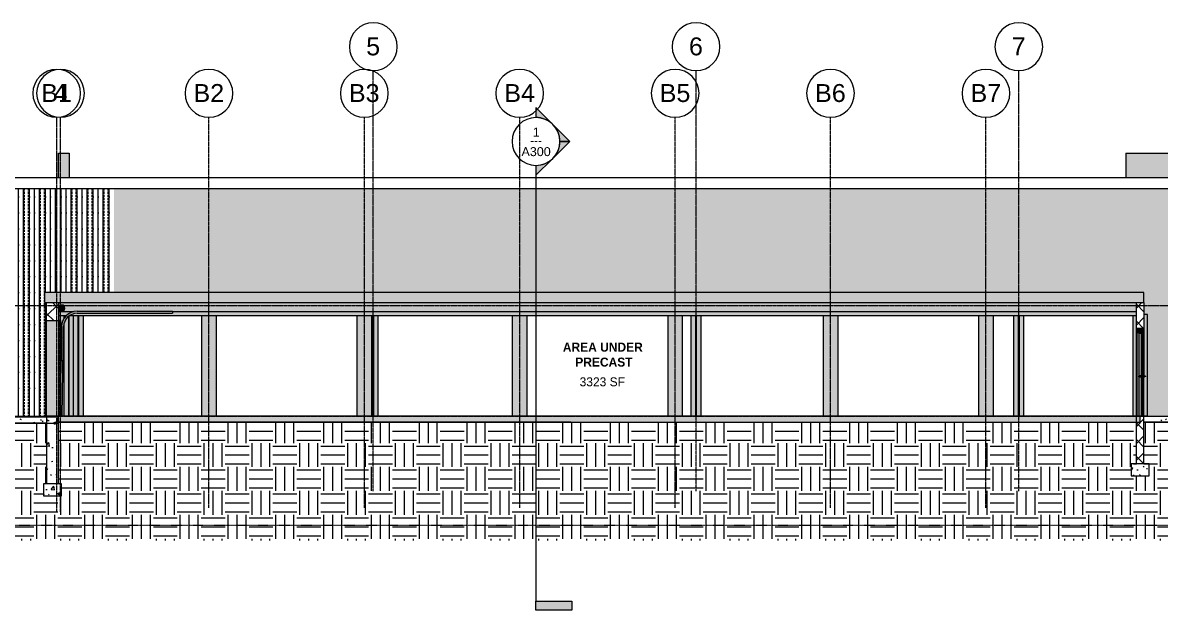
# Model space of a CAD drawing. Header units: inches. Extents: x -4221 to 4014, y -195 to 396.
# Drawn here: x -3064 to -1922, y -195 to 395 of the extents above; entities that cross this region are included whole.
import ezdxf

# ---------------------------------------------------------------- set-up
doc = ezdxf.new("R2010")
doc.units = ezdxf.units.IN
doc.header["$MEASUREMENT"] = 0
for name, pattern in [('Aligning Line 1_8_', [0.25, 0.125, -0.125]), ('Grid Line 1_2_', [0.875, 0.5, -0.125, 0.125, -0.125]), ('Hidden 1_8_', [0.1875, 0.125, -0.0625])]:
    doc.linetypes.add(name, pattern=pattern)
for name, color, linetype, lineweight in [('A-AREA-IDEN', 2, 'Continuous', 9), ('A-DOOR', 31, 'Continuous', 9), ('A-DOOR-FRAM', 31, 'Continuous', 9), ('A-FLOR-LEVL', 51, 'Continuous', 9), ('A-ROOF', 132, 'Continuous', 13), ('A-WALL', 113, 'Continuous', 13), ('A-WALL-PATT', 111, 'Continuous', 20), ('C-BLDG-PADS', 91, 'Continuous', 9), ('C-TOPO', 7, 'Continuous', 9), ('G-ANNO-SYMB', 111, 'Aligning Line 1_8_', 9), ('S-BEAM', 12, 'Continuous', 13), ('S-COLS', 52, 'Continuous', 13), ('S-FNDN', 32, 'Continuous', 13), ('S-GRID', 1, 'Continuous', 9), ('S-GRID-IDEN', 1, 'Continuous', 9)]:
    doc.layers.add(name, color=color, linetype=linetype, lineweight=lineweight)
doc.styles.add('Arial', font='arial.ttf', dxfattribs={"height": 18})
doc.styles.add('Arial_1', font='arial.ttf', dxfattribs={"height": 9})
doc.styles.add('Century Gothic_1', font='', dxfattribs={"height": 9})
doc.styles.add('Century Gothic_B', font='', dxfattribs={"height": 9})
doc.styles.get('Century Gothic_1').set_extended_font_data('Century Gothic')
doc.styles.get('Century Gothic_B').set_extended_font_data('Century Gothic', bold=True)
pattern_1 = [(45, (-3004.961, 0), (-8.48528, 8.48528), []), (135, (-3004.961, 0), (-8.48528, -8.48528), [])]
pattern_2 = [(50, (-3004.96, 0), (27.5427, -2.4099), [2.88, -31.68]), (355, (-3004.96, 0), (-5.32784, 28.8843), [2.304, -25.344]), (100.451, (-3002.666, -0.2), (22.2153, 26.4739), [2.448, -26.924]), (46.184, (-3004.96, 7.68), (40.9819, -6.3564), [4.32, -47.52]), (96.636, (-3001.546, 7.15), (35.8907, 37.4062), [3.671, -40.386]), (351.184, (-3004.96, 7.68), (35.891, 37.4062), [3.456, -38.016]), (21, (-3001.12, 5.76), (22.92104, -15.46073), [2.88, -31.68]), (326, (-3001.12, 5.76), (9.3435, 27.84574), [2.304, -25.344]), (71.451, (-2999.21, 4.472), (32.2648, 12.3844), [2.448, -26.924]), (37.5, (-3004.961, 0), (0.466855, 12.78271), [1.267, -23.77, 1.267, -24.461, -25.44]), (37.5, (-3004.961, 0), (0.466855, 12.78271), [-50.765, 1.267, -24.173]), (7.5, (-3004.961, 0), (10.10159, 15.14509), [1.267, -13.402, 1.267, -23.194, -9.696]), (7.5, (-3004.961, 0), (10.10159, 15.14509), [-39.13, 1.267, -8.429]), (327.5, (-3013.524, 0), (20.49916, -0.86578), [1.267, -8.333, 1.267, -28.685, -39.744]), (327.5, (-3013.524, 0), (20.49916, -0.86578), [-39.552, 1.267, -38.477]), (317.5, (-3017.364, 0), (22.39478, 3.8443), [1.267, -11.213, 1.267, -18.624, -28.224]), (317.5, (-3017.364, 0), (22.39478, 3.8443), [-32.371, 1.267, -26.957])]
pattern_3 = [(0, (-3004.96, 0), (24, 24), [24, -24]), (0, (-3004.96, 9), (24, 24), [24, -24]), (0, (-3004.96, 18), (24, 24), [24, -24]), (90, (-3001.96, 21), (-24, 24), [24, -24]), (90, (-2992.96, 21), (-24, 24), [24, -24]), (90, (-2983.96, 21), (-24, 24), [24, -24])]

# ---------------------------------------------------------------- blocks, each defined once
blk = doc.blocks.new('Conc Beam - Conc Beam-1196117-BUILDING ELEVATION - SOUTH')
at = {"layer": 'S-BEAM', "lineweight": 9}
h = blk.add_hatch(dxfattribs=at)
h.set_pattern_fill('FP_2', color=9, style=0, pattern_type=2)
h.set_pattern_definition(pattern_2)
h.paths.add_polyline_path([(-1946.2, 105), (-1946.2, 114), (-3028.2, 114), (-3028.2, 105), (-3012.3, 105), (-3009.6, 105.2), (-2913.9, 105.2), (-2913.9, 105), (-1950.2, 105)], flags=0)
h.paths.add_polyline_path([(-3024.8, 105.5), (-3026, 105.7), (-3026.9, 106.4), (-3027.6, 107.4), (-3027.8, 108.5), (-3027.6, 109.7), (-3026.9, 110.7), (-3026, 111.3), (-3024.8, 111.5), (-3023.6, 111.2), (-3022.7, 110.6), (-3022.1, 109.6), (-3021.8, 108.5), (-3022.1, 107.3), (-3022.7, 106.4), (-3023.7, 105.7), (-3024, 105.7)], flags=0)
h = blk.add_hatch(dxfattribs=at)
h.set_pattern_fill('FP_3', color=9, style=0, pattern_type=2)
h.set_pattern_definition([(26.905, (-3004.961, 114.02), (27.54286, -1.02664), [2.076, -22.835]), (357.867, (-3004.961, 114.02), (-5.32794, 12.29882), [2.297, -25.265]), (113.423, (-3002.666, 113.934), (22.21456, 11.27256), [1.117, -12.286]), (23.93, (-3004.961, 117.29), (40.9816, -2.7067), [3.272, -35.994]), (105.281, (-3001.546, 117.064), (35.8912, 15.9274), [1.61, -17.707]), (356.222, (-3004.961, 117.29), (35.8915, 15.9277), [3.423, -37.649]), (9.283, (-3001.121, 116.472), (22.92106, -6.58279), [2.724, -29.968]), (343.976, (-3001.121, 116.472), (9.34292, 11.85666), [1.987, -21.861]), (51.761, (-2999.21, 115.924), (32.2648, 5.2734), [1.258, -13.838]), (18.094, (-3004.961, 114.02), (0.46658, 5.443078), [1.058, -19.839, 1.058, -20.416, -21.233]), (18.094, (-3004.961, 114.02), (0.46658, 5.443078), [-42.37, 1.058, -20.175]), (3.208, (-3004.961, 114.02), (10.10197, 6.44842), [1.258, -13.308, 1.258, -23.031, -9.628]), (3.208, (-3004.961, 114.02), (10.10197, 6.44842), [-38.856, 1.258, -8.37]), (344.823, (-3013.524, 114.02), (20.498507, -0.368395), [1.107, -7.282, 1.107, -25.067, -34.731]), (344.823, (-3013.524, 114.02), (20.498507, -0.368395), [-34.563, 1.107, -33.624]), (338.686, (-3017.364, 114.02), (22.39474, 1.63695), [1.003, -8.874, 1.003, -14.739, -22.337]), (338.686, (-3017.364, 114.02), (22.39474, 1.63695), [-25.619, 1.003, -21.334])])
h.paths.add_polyline_path([(-1946.2, 101), (-1946.2, 105), (-2913.9, 105), (-2913.9, 103.2), (-3009.6, 103.2), (-3012, 103), (-3014.2, 102.4), (-3016.4, 101.5), (-3017, 101), (-1950.2, 101)], flags=0)
h.paths.add_polyline_path([(-3028.2, 101), (-3020.2, 101), (-3019.5, 101.7), (-3017.3, 103.2), (-3014.9, 104.3), (-3012.4, 105), (-3028.2, 105)], flags=0)
for p, q in [((-3028.2, 105), (-3012.4, 105)), ((-2913.9, 105), (-1946.2, 105)), ((-3028.2, 101), (-3020.2, 101)), ((-3017, 101), (-1946.2, 101))]:
    blk.add_line(p, q, dxfattribs=at)
blk = doc.blocks.new('Walls 1 - Walls 1-1277454-BUILDING ELEVATION - SOUTH')
at = {"layer": 'A-ROOF', "lineweight": 9}
for color, points in [(254, [(-1956.8, 239), (-1956.8, 264), (-1956.9, 264), (-1956.9, 239), (-1956.8, 239)]), (161, [(-1577.8, -48), (-1448.5, -48), (-1448.5, 264), (-1577.8, 264), (-1577.8, -6)])]:
    blk.add_hatch(color=color, dxfattribs=at).paths.add_polyline_path(points, flags=0)
h = blk.add_hatch(color=254, dxfattribs=at)
h.paths.add_polyline_path([(-1956.8, 239), (-1797.2, 239), (-1797.2, 264), (-1956.8, 264)], flags=0)
h.paths.add_polyline_path([(-1585.5, 239), (-1585.5, 264), (-1741.8, 264), (-1741.8, 239), (-1615.7, 239)], flags=0)
for p, q in [((-1956.9, 264), (-1956.8, 264)), ((-1956.8, 264), (-1797.2, 264)), ((-1956.8, 264), (-1956.8, 239)), ((-1741.8, 264), (-1585.5, 264)), ((-1448.5, 264), (-1577.8, 264)), ((-1577.8, 264), (-1577.8, -48)), ((-1577.8, -48), (-1448.5, -48))]:
    blk.add_line(p, q, dxfattribs=at)
blk = doc.blocks.new('W-Wide Flange-Column - W10X49-1602557-BUILDING ELEVATION - SOUTH')
at = {"layer": 'S-COLS', "linetype": 'Hidden 1_8_', "lineweight": 9}
for p, q in [((-2064.4, 0), (-2064.4, 101)), ((-2064, 101), (-2064, 0))]:
    blk.add_line(p, q, dxfattribs=at)
blk = doc.blocks.new('Door-Passage-Single-Flush - 42_ x 84_-1396077-BUILDING ELEVATION - SOUTH')
at = {"layer": 'A-DOOR'}
for points in [[(-1939.6, 0), (-1939.6, 84), (-1941.3, 84), (-1941.3, 0)], [(-1943.4, 39.6), (-1943.2, 39.7), (-1943, 39.9), (-1943.1, 40.2), (-1943.2, 40.3), (-1943.4, 40.4), (-1943.7, 40.3), (-1943.8, 40.1), (-1943.8, 39.9), (-1943.6, 39.7), (-1943.5, 39.6)], [(-1942.8, 40), (-1942.8, 40.4), (-1943, 40.4), (-1943.3, 40.4), (-1943.1, 40.3), (-1943, 40)], [(-1941.6, 40), (-1941.6, 40.4), (-1942.8, 40.4), (-1942.8, 40), (-1942.4, 40)], [(-1942.4, 39.6), (-1941.6, 39.6), (-1941.6, 40), (-1942.8, 40), (-1942.8, 39.6)], [(-1941.3, 40), (-1941.3, 41.2), (-1941.6, 41.1), (-1941.6, 40), (-1941.5, 40)], [(-1941.6, 38.8), (-1941.3, 38.9), (-1941.3, 40), (-1941.6, 40), (-1941.6, 38.9)], [(-1939.6, 40), (-1939.3, 40), (-1939.3, 41.2), (-1939.6, 41.1), (-1939.6, 40.1)], [(-1939.3, 38.8), (-1939.3, 40), (-1939.6, 40), (-1939.6, 38.8)], [(-1938.6, 40), (-1938.1, 40), (-1938.1, 40.4), (-1939.3, 40.4), (-1939.3, 40)], [(-1938.1, 39.6), (-1938.1, 40), (-1939.3, 40), (-1939.3, 39.6), (-1938.1, 39.6)], [(-1937.9, 40), (-1937.9, 40), (-1937.8, 40.2), (-1937.7, 40.3), (-1937.6, 40.4), (-1938, 40.4), (-1938.1, 40.3), (-1938.1, 40), (-1938, 40)], [(-1937.7, 39.6), (-1937.7, 39.6), (-1937.7, 39.7), (-1937.9, 39.9), (-1937.9, 40), (-1938.1, 40), (-1938.1, 39.6), (-1937.9, 39.6), (-1937.7, 39.6)], [(-1937.5, 39.6), (-1937.3, 39.7), (-1937.2, 39.7), (-1937.1, 39.9), (-1937.1, 40.1), (-1937.3, 40.3), (-1937.6, 40.4), (-1937.8, 40.3), (-1937.9, 40.1), (-1937.8, 39.8), (-1937.6, 39.6)]]:
    blk.add_hatch(color=256, dxfattribs=at).paths.add_polyline_path(points, flags=0)
h = blk.add_hatch(color=256, dxfattribs=at)
h.paths.add_polyline_path([(-1943.2, 39.6), (-1942.8, 39.7), (-1942.8, 40), (-1943, 40), (-1943.1, 39.8), (-1943.3, 39.6), (-1943.2, 39.6)], flags=0)
h.paths.add_polyline_path([(-1943, 39.7), (-1943, 39.7), (-1943, 39.7)], flags=0)
at = {"layer": 'A-DOOR-FRAM'}
for points in [[(-1941.8, 83.4), (-1941.5, 83.4), (-1941.5, 84), (-1939.6, 84), (-1939.6, 88), (-1945.3, 88), (-1945.3, 84), (-1943.4, 84), (-1943.4, 83.4), (-1942.4, 83.4)], [(-1943.4, 0), (-1943.4, 39.6), (-1943.6, 39.6), (-1943.7, 39.7), (-1943.8, 39.9), (-1943.8, 40.1), (-1943.6, 40.3), (-1943.4, 40.4), (-1943.4, 84), (-1945.3, 84), (-1945.3, 0)]]:
    blk.add_hatch(color=256, dxfattribs=at).paths.add_polyline_path(points, flags=0)
h = blk.add_hatch(color=256, dxfattribs=at)
h.paths.add_polyline_path([(-1943.4, 0), (-1941.5, 0), (-1941.5, 38.8), (-1941.6, 38.9), (-1941.6, 39.6), (-1943.4, 39.6), (-1943.4, 16.1)], flags=0)
h.paths.add_polyline_path([(-1943, 40.3), (-1943, 40.3), (-1943, 40.3)], flags=0)
h.paths.add_polyline_path([(-1942.9, 40.4), (-1942.8, 40.4), (-1941.6, 40.4), (-1941.6, 41.2), (-1941.5, 41.2), (-1941.5, 83.4), (-1943.4, 83.4), (-1943.4, 40.4), (-1943, 40.4)], flags=0)
h = blk.add_hatch(color=256, dxfattribs=at)
h.paths.add_polyline_path([(-1941.3, 0), (-1941.3, 38.8), (-1941.5, 38.8), (-1941.5, 0)], flags=0)
h.paths.add_polyline_path([(-1941.5, 41.2), (-1941.3, 41.2), (-1941.3, 84), (-1941.5, 84), (-1941.5, 44.3)], flags=0)
at = {"layer": 'A-DOOR'}
for p, q in [((-1941.3, 84), (-1941.3, 0)), ((-1939.6, 84), (-1941.3, 84)), ((-1939.6, 0), (-1939.6, 84)), ((-1941.6, 40.4), (-1942.8, 40.4)), ((-1942.8, 39.6), (-1941.6, 39.6)), ((-1941.3, 41.2), (-1941.6, 41.2)), ((-1941.6, 40), (-1941.6, 41.2)), ((-1941.6, 38.8), (-1941.6, 40)), ((-1941.6, 38.8), (-1941.3, 38.8)), ((-1939.3, 41.2), (-1939.6, 41.2)), ((-1939.6, 38.8), (-1939.3, 38.8)), ((-1939.3, 41.2), (-1939.3, 40)), ((-1938.1, 40.4), (-1939.3, 40.4)), ((-1939.3, 40), (-1939.3, 38.8)), ((-1939.3, 39.6), (-1938.1, 39.6)), ((-1941.3, 0), (-1939.6, 0))]:
    blk.add_line(p, q, dxfattribs=at)
at = {"layer": 'A-DOOR', "flags": 128}
for points in [[(-1943.8, 40.2), (-1943.8, 40.2), (-1943.8, 40.2), (-1943.8, 40.2), (-1943.7, 40.2), (-1943.7, 40.2), (-1943.7, 40.2), (-1943.7, 40.2)], [(-1943.8, 40), (-1943.8, 40), (-1943.8, 40), (-1943.8, 40), (-1943.8, 40.1), (-1943.8, 40.1), (-1943.8, 40.1)], [(-1943.8, 39.9), (-1943.8, 39.9), (-1943.8, 39.9), (-1943.8, 39.9), (-1943.8, 40), (-1943.8, 40), (-1943.8, 40), (-1943.8, 40)], [(-1943.7, 39.8), (-1943.7, 39.8), (-1943.7, 39.8), (-1943.8, 39.8), (-1943.8, 39.8), (-1943.8, 39.8), (-1943.8, 39.8), (-1943.8, 39.9)], [(-1943.6, 39.6), (-1943.6, 39.6), (-1943.6, 39.7), (-1943.6, 39.7), (-1943.6, 39.7), (-1943.6, 39.7), (-1943.6, 39.7), (-1943.7, 39.7)], [(-1943.6, 40.4), (-1943.6, 40.4), (-1943.5, 40.4), (-1943.5, 40.4), (-1943.5, 40.4), (-1943.5, 40.4), (-1943.5, 40.4), (-1943.5, 40.4)], [(-1943.3, 40.4), (-1943.3, 40.4), (-1943.3, 40.4), (-1943.3, 40.4), (-1943.3, 40.4), (-1943.2, 40.4), (-1943.2, 40.4), (-1943.2, 40.4), (-1943.2, 40.4), (-1943.2, 40.4), (-1943.1, 40.4), (-1943.1, 40.4), (-1943.1, 40.4), (-1943.1, 40.4), (-1943.1, 40.4), (-1943, 40.4), (-1943, 40.4), (-1943, 40.4), (-1943, 40.4), (-1942.9, 40.4), (-1942.9, 40.4), (-1942.9, 40.4), (-1942.9, 40.4), (-1942.9, 40.4), (-1942.8, 40.4), (-1942.8, 40.4)], [(-1942.8, 39.6), (-1942.8, 39.6), (-1942.9, 39.6), (-1942.9, 39.6), (-1942.9, 39.6), (-1942.9, 39.6), (-1943, 39.6), (-1943, 39.6), (-1943, 39.6), (-1943, 39.6), (-1943.1, 39.6), (-1943.1, 39.6), (-1943.1, 39.6), (-1943.1, 39.6), (-1943.1, 39.6), (-1943.2, 39.6), (-1943.2, 39.6), (-1943.2, 39.6), (-1943.2, 39.6), (-1943.2, 39.6), (-1943.2, 39.6), (-1943.3, 39.6), (-1943.3, 39.6), (-1943.3, 39.6), (-1943.3, 39.6), (-1943.3, 39.6)], [(-1938.1, 40.4), (-1938.1, 40.4), (-1938, 40.4), (-1938, 40.4), (-1938, 40.4), (-1938, 40.4), (-1937.9, 40.4), (-1937.9, 40.4), (-1937.9, 40.4), (-1937.9, 40.4), (-1937.9, 40.4), (-1937.8, 40.4), (-1937.8, 40.4), (-1937.8, 40.4), (-1937.8, 40.4), (-1937.7, 40.4), (-1937.7, 40.4), (-1937.7, 40.4), (-1937.7, 40.4), (-1937.7, 40.4), (-1937.7, 40.4), (-1937.6, 40.4), (-1937.6, 40.4), (-1937.6, 40.4), (-1937.6, 40.4)], [(-1937.6, 39.6), (-1937.6, 39.6), (-1937.6, 39.6), (-1937.6, 39.6), (-1937.6, 39.6), (-1937.7, 39.6), (-1937.7, 39.6), (-1937.7, 39.6), (-1937.7, 39.6), (-1937.7, 39.6), (-1937.7, 39.6), (-1937.8, 39.6), (-1937.8, 39.6), (-1937.8, 39.6), (-1937.8, 39.6), (-1937.8, 39.6), (-1937.9, 39.6), (-1937.9, 39.6), (-1937.9, 39.6), (-1937.9, 39.6), (-1938, 39.6), (-1938, 39.6), (-1938, 39.6), (-1938, 39.6), (-1938.1, 39.6), (-1938.1, 39.6), (-1938.1, 39.6)], [(-1937.4, 40.4), (-1937.4, 40.4), (-1937.4, 40.4), (-1937.4, 40.4), (-1937.4, 40.4), (-1937.4, 40.4), (-1937.4, 40.4), (-1937.3, 40.4)], [(-1937.3, 39.7), (-1937.3, 39.7), (-1937.3, 39.7), (-1937.3, 39.7), (-1937.3, 39.7), (-1937.3, 39.6), (-1937.3, 39.6), (-1937.3, 39.6)], [(-1937.2, 40.2), (-1937.2, 40.2), (-1937.2, 40.2), (-1937.2, 40.2), (-1937.1, 40.2), (-1937.1, 40.2), (-1937.1, 40.2), (-1937.1, 40.1)], [(-1937.1, 39.8), (-1937.1, 39.8), (-1937.1, 39.8), (-1937.1, 39.8), (-1937.2, 39.8), (-1937.2, 39.8), (-1937.2, 39.8), (-1937.2, 39.8)], [(-1937.1, 40.1), (-1937.1, 40.1), (-1937.1, 40.1), (-1937.1, 40.1), (-1937.1, 40), (-1937.1, 40), (-1937.1, 40), (-1937.1, 40)], [(-1937.1, 40), (-1937.1, 40), (-1937.1, 40), (-1937.1, 40), (-1937.1, 39.9), (-1937.1, 39.9), (-1937.1, 39.9)]]:
    blk.add_lwpolyline(points, dxfattribs=at)
at = {"layer": 'A-DOOR'}
for centre, start, end in [((-1943.4, 40), 0, 180), ((-1943.4, 40), 180, 360), ((-1937.5, 40), 0, 180), ((-1937.5, 40), 180, 0)]:
    blk.add_arc(centre, 0.394, start, end, dxfattribs=at)
at = {"layer": 'A-DOOR-FRAM'}
for p, q in [((-1939.6, 88), (-1945.3, 88)), ((-1945.3, 88), (-1945.3, 84)), ((-1945.3, 84), (-1943.4, 84)), ((-1945.3, 0), (-1945.3, 84)), ((-1943.4, 84), (-1943.4, 83.4)), ((-1943.4, 83.4), (-1941.5, 83.4)), ((-1943.4, 40.4), (-1943.4, 83.4)), ((-1941.5, 83.4), (-1941.5, 84)), ((-1941.5, 84), (-1939.6, 84)), ((-1941.5, 83.4), (-1941.5, 41.2)), ((-1939.6, 84), (-1939.6, 88)), ((-1943.4, 0), (-1943.4, 39.6)), ((-1941.5, 38.8), (-1941.5, 0))]:
    blk.add_line(p, q, dxfattribs=at)
blk = doc.blocks.new('Door-Sectional_DesignersChoice_Amarr - 7_x8_-1621606-BUILDING ELEVATION - SOUTH')
at = {"layer": 'A-DOOR'}
for points in [[(-3024.8, 105.5), (-3024.8, 106.6), (-3025.7, 106.8), (-3026.3, 107.4), (-3026.7, 108.1), (-3026.7, 109), (-3026.3, 109.7), (-3025.6, 110.2), (-3024.8, 110.4), (-3024.8, 111.5), (-3026, 111.2), (-3026.9, 110.6), (-3027.6, 109.6), (-3027.8, 108.5), (-3027.6, 107.4), (-3026.9, 106.3), (-3026, 105.7), (-3025.3, 105.6)], [(-3024.8, 106.6), (-3024, 106.8), (-3023.3, 107.4), (-3023, 108.1), (-3023, 109), (-3023.3, 109.7), (-3024, 110.2), (-3024.8, 110.4), (-3025.7, 110.2), (-3026.3, 109.7), (-3026.7, 108.9), (-3026.7, 108), (-3026.3, 107.3), (-3025.6, 106.8), (-3025.2, 106.7)], [(-3024.5, 0), (-3023.1, 89.9), (-3022.9, 92.2), (-3022.3, 94.5), (-3021.3, 96.6), (-3019.9, 98.5), (-3018.2, 100.2), (-3016.3, 101.5), (-3014.2, 102.4), (-3012, 103), (-3009.6, 103.2), (-2913.9, 103.2), (-2913.9, 105.2), (-3009.6, 105.2), (-3012.4, 105), (-3014.9, 104.3), (-3017.3, 103.2), (-3019.5, 101.7), (-3021.5, 99.8), (-3023, 97.6), (-3024.2, 95.2), (-3024.9, 92.6), (-3025.1, 89.9), (-3025.9, 43.2), (-3025.9, 24), (-3025.9, 24), (-3025.9, 23.9), (-3025.9, 0.1), (-3025.1, 0.1)], [(-3024.8, 105.5), (-3023.7, 105.7), (-3022.7, 106.4), (-3022.1, 107.4), (-3021.8, 108.5), (-3022.1, 109.7), (-3022.8, 110.7), (-3023.7, 111.3), (-3024.8, 111.5), (-3024.8, 110.4), (-3024, 110.2), (-3023.3, 109.6), (-3023, 108.9), (-3023, 108), (-3023.3, 107.3), (-3024, 106.8), (-3024.8, 106.6), (-3024.8, 106.4)]]:
    blk.add_hatch(color=256, dxfattribs=at).paths.add_polyline_path(points, flags=0)
for p, q in [((-3009.6, 105.2), (-2913.9, 105.2)), ((-3009.6, 103.2), (-2913.9, 103.2)), ((-2913.9, 105.2), (-2913.9, 103.2)), ((-3027.8, 96), (-3027.9, 95.9)), ((-3027.9, 95.9), (-3027.9, 72)), ((-3025.9, 96), (-3027.8, 96)), ((-3025.9, 95.9), (-3025.9, 96)), ((-3025.9, 72), (-3025.9, 95.9)), ((-3025.1, 89.9), (-3025.9, 43.2)), ((-3024.5, 0), (-3023.1, 89.9)), ((-3027.9, 72), (-3025.9, 72)), ((-3027.8, 72), (-3027.9, 71.9)), ((-3027.9, 71.9), (-3027.9, 48)), ((-3025.9, 72), (-3027.8, 72)), ((-3025.9, 71.9), (-3025.9, 72)), ((-3025.9, 48), (-3025.9, 71.9)), ((-3027.9, 48), (-3025.9, 48)), ((-3027.8, 48), (-3027.9, 47.9)), ((-3027.9, 47.9), (-3027.9, 24)), ((-3025.9, 48), (-3027.8, 48)), ((-3025.9, 47.9), (-3025.9, 48)), ((-3025.9, 24), (-3025.9, 47.9)), ((-3027.9, 24), (-3025.9, 24)), ((-3027.8, 24), (-3027.9, 23.9)), ((-3027.9, 23.9), (-3027.9, 0)), ((-3025.9, 24), (-3027.8, 24)), ((-3025.9, 23.9), (-3025.9, 24)), ((-3025.9, 0), (-3025.9, 23.9)), ((-3027.9, 0), (-3025.9, 0)), ((-3025.9, 0.1), (-3024.5, 0))]:
    blk.add_line(p, q, dxfattribs=at)
for centre, radius, start, end in [((-3024.8, 108.5), 3, 90, 270), ((-3024.8, 108.5), 1.91, 90, 270), ((-3009.6, 89.7), 15.5, 90, 179.3049), ((-3024.8, 108.5), 3, 270, 90), ((-3024.8, 108.5), 1.91, 270, 90), ((-3009.6, 89.7), 13.5, 90, 179.3049)]:
    blk.add_arc(centre, radius, start, end, dxfattribs=at)
blk = doc.blocks.new('Grid - Grid Head - Circle-50561-BUILDING ELEVATION - SOUTH')
at = {"layer": 'S-GRID-IDEN'}
for start, end in [(0, 180), (180, 360)]:
    blk.add_arc((-2877.2, 324), 24, start, end, dxfattribs=at)
blk = doc.blocks.new('Section - 3_32_ x 3_8_-54337-BUILDING ELEVATION - SOUTH')
at = {"layer": 'G-ANNO-SYMB', "linetype": 'Continuous'}
blk.add_hatch(color=256, dxfattribs=at).paths.add_polyline_path([(-2512.9, -185.8), (-2548.9, -185.8), (-2548.9, -194.8), (-2512.9, -194.8)], flags=0)
for p, q in [((-2548.9, -194.8), (-2548.9, -185.8)), ((-2548.9, -185.8), (-2512.9, -185.8)), ((-2512.9, -185.8), (-2512.9, -194.8)), ((-2512.9, -194.8), (-2548.9, -194.8))]:
    blk.add_line(p, q, dxfattribs=at)
blk = doc.blocks.new('Section - Section Head - Filled-22785-BUILDING ELEVATION - SOUTH')
at = {"layer": 'G-ANNO-SYMB', "linetype": 'Continuous'}
h = blk.add_hatch(color=256, dxfattribs=at)
edge = h.paths.add_edge_path(flags=0)
edge.add_arc((-2548.9, 275.7), 24, 47.9216, 90)
edge.add_line((-2548.9, 299.7), (-2548.9, 309.6))
edge.add_line((-2548.9, 309.6), (-2532.8, 293.5))
h = blk.add_hatch(color=256, dxfattribs=at)
edge = h.paths.add_edge_path(flags=0)
edge.add_line((-2531.9, 292.7), (-2515, 275.7))
edge.add_line((-2515, 275.7), (-2524.9, 275.7))
edge.add_arc((-2548.9, 275.7), 24, 360, 405)
h = blk.add_hatch(color=256, dxfattribs=at)
edge = h.paths.add_edge_path(flags=0)
edge.add_arc((-2548.9, 275.7), 24, 315, 360)
edge.add_line((-2524.9, 275.7), (-2515, 275.7))
edge.add_line((-2515, 275.7), (-2531.9, 258.7))
h = blk.add_hatch(color=256, dxfattribs=at)
edge = h.paths.add_edge_path(flags=0)
edge.add_line((-2532.8, 257.9), (-2548.9, 241.8))
edge.add_line((-2548.9, 241.8), (-2548.9, 251.7))
edge.add_arc((-2548.9, 275.7), 24, 270, 312.0784)
for p, q in [((-2532.8, 293.5), (-2548.9, 309.6)), ((-2548.9, 309.6), (-2548.9, 299.7)), ((-2515, 275.7), (-2531.9, 292.7)), ((-2531.9, 258.7), (-2515, 275.7)), ((-2524.9, 275.7), (-2515, 275.7)), ((-2515, 275.7), (-2524.9, 275.7)), ((-2548.9, 241.8), (-2532.8, 257.9)), ((-2548.9, 251.7), (-2548.9, 241.8))]:
    blk.add_line(p, q, dxfattribs=at)
for start, end in [(90, 270), (270, 90), (47.9216, 90), (360, 45), (315, 360), (270, 312.0784)]:
    blk.add_arc((-2548.9, 275.7), 24, start, end, dxfattribs=at)

msp = doc.modelspace()

# ---------------------------------------------------------------- hatches: boundary and pattern name
at = {"layer": 'A-ROOF', "lineweight": 9}
msp.add_hatch(color=161, dxfattribs=at).paths.add_polyline_path([(-1950.17985, 114), (-1938.57825, 114), (-1938.57825, 124), (-3042.20325, 124), (-3042.20325, 114), (-2033.7936, 114)], flags=0)
at = {"layer": 'A-WALL'}
for points in [[(-3028.20325, 239.01801), (-3017.57825, 239.01801), (-3017.57825, 264), (-3028.20325, 264)], [(-3028.20325, 0), (-3028.20325, 96), (-3040.20325, 96), (-3040.20325, 0), (-3034.20325, 0)]]:
    msp.add_hatch(color=256, dxfattribs=at).paths.add_polyline_path(points, flags=0)
h = msp.add_hatch(color=256, dxfattribs=at)
h.paths.add_polyline_path([(-3018.20325, 0), (-3018.20325, 100.18449), (-3018.26997, 100.13824), (-3019.93111, 98.49714), (-3021.2846, 96.59434), (-3022.28995, 94.48677), (-3022.51575, 93.67689), (-3022.51575, 0)], flags=0)
h.paths.add_polyline_path([(-3022.51575, 98.30104), (-3021.2846, 99.96086), (-3020.23277, 101), (-3022.51575, 101), (-3022.51575, 98.49714)], flags=0)
h = msp.add_hatch(color=254, dxfattribs=at)
h.paths.add_polyline_path([(-1938.57825, 0), (-1938.57825, 39.6063), (-1939.26329, 39.6063), (-1939.26329, 38.8189), (-1939.57825, 38.8189), (-1939.57825, 0)], flags=0)
h.paths.add_polyline_path([(-1946.20325, 0), (-1945.32825, 0), (-1945.32825, 88), (-1946.20325, 88), (-1946.20325, 16.08009)], flags=0)
h.paths.add_polyline_path([(-1939.00983, 40.3937), (-1938.57825, 40.3937), (-1938.57825, 88), (-1939.57825, 88), (-1939.57825, 41.1811), (-1939.26329, 41.14086), (-1939.26329, 40.3937)], flags=0)
h = msp.add_hatch(color=256, dxfattribs=at)
h.paths.add_polyline_path([(-1946.20325, -6.00628), (-1946.20325, -6), (-1950.17985, -6.00628)], flags=0)
h.paths.add_polyline_path([(-2104.70325, -6.00628), (-2104.70325, -6), (-2117.40735, -6.00628)], flags=0)
h.paths.add_polyline_path([(-2260.70325, -6.00628), (-2260.70325, -6), (-2284.63485, -6.00628)], flags=0)
at = {"layer": 'A-WALL-PATT', "lineweight": 9}
h = msp.add_hatch(dxfattribs=at)
h.set_pattern_fill('FP_10', color=9, style=0, pattern_type=2)
h.set_pattern_definition([(90, (-2961.391, 300), (-16, 1e-15), [16, 0, 0, 0]), (90, (-2967.391, 300), (-16, 1e-15), [16, 0, 0, 0]), (90, (-2966.391, 300), (-16, 1e-15), [2.143, -13.857]), (90, (-2972.391, 300), (-16, 1e-15), [16, 0, 0, 0]), (90, (-2966.391, 303.214), (-16, 1e-15), [2.143, -13.857]), (90, (-2966.391, 306.429), (-16, 1e-15), [2.143, -13.857]), (90, (-2966.391, 309.643), (-16, 1e-15), [2.143, -13.857]), (90, (-2966.391, 312.857), (-16, 1e-15), [2.143, -13.857]), (90, (-2962.391, 300), (-16, 1e-15), [2.143, -13.857]), (90, (-2962.391, 303.214), (-16, 1e-15), [2.143, -13.857]), (90, (-2962.391, 306.429), (-16, 1e-15), [2.143, -13.857]), (90, (-2962.391, 309.643), (-16, 1e-15), [2.143, -13.857]), (90, (-2962.391, 312.857), (-16, 1e-15), [2.143, -13.857])])
h.paths.add_polyline_path([(-3074.20325, 0), (-3040.20325, 0), (-3040.20325, 114), (-3042.20325, 114), (-3042.20325, 124), (-2972.39075, 124), (-2972.39075, 228.51573), (-3074.20325, 228.51573), (-3074.20325, 100.65909)], flags=0)
h = msp.add_hatch(dxfattribs=at)
h.set_pattern_fill('FP_9', color=9, style=0, pattern_type=2)
h.set_pattern_definition([(90, (-1570.641, 300), (-16, 1e-15), [16, 0, 0, 0]), (90, (-1576.641, 300), (-16, 1e-15), [16, 0, 0, 0]), (90, (-1575.641, 300), (-16, 1e-15), [2.143, -13.857]), (90, (-1581.641, 300), (-16, 1e-15), [16, 0, 0, 0]), (90, (-1575.641, 303.214), (-16, 1e-15), [2.143, -13.857]), (90, (-1575.641, 306.429), (-16, 1e-15), [2.143, -13.857]), (90, (-1575.641, 309.643), (-16, 1e-15), [2.143, -13.857]), (90, (-1575.641, 312.857), (-16, 1e-15), [2.143, -13.857]), (90, (-1571.641, 300), (-16, 1e-15), [2.143, -13.857]), (90, (-1571.641, 303.214), (-16, 1e-15), [2.143, -13.857]), (90, (-1571.641, 306.429), (-16, 1e-15), [2.143, -13.857]), (90, (-1571.641, 309.643), (-16, 1e-15), [2.143, -13.857]), (90, (-1571.641, 312.857), (-16, 1e-15), [2.143, -13.857])])
h.paths.add_polyline_path([(-1866.5661, 0), (-1585.45325, 0), (-1585.45325, 228.51573), (-2972.39075, 228.51573), (-2972.39075, 124), (-1938.57825, 124), (-1938.57825, 102), (-1934.89075, 102), (-1934.89075, 0), (-1908.37297, 0)], flags=0)
h = msp.add_hatch(dxfattribs=at)
h.set_pattern_fill('FP_1', color=256, style=0, pattern_type=2)
h.set_pattern_definition(pattern_1)
h.paths.add_polyline_path([(-3028.20325, 96), (-3028.20325, 114), (-3040.20325, 114), (-3040.20325, 96), (-3034.20325, 96)], flags=0)
h = msp.add_hatch(dxfattribs=at)
h.set_pattern_fill('FP_1', style=0, pattern_type=2)
h.set_pattern_definition(pattern_1)
h.paths.add_polyline_path([(-1940.42157, -48), (-1938.57825, -48), (-1938.57825, 0), (-1942.39075, 0), (-1942.39075, -6), (-1946.20325, -6.00628), (-1946.20325, -48), (-1942.15712, -48)], flags=0)
h.paths.add_polyline_path([(-1946.20325, 88), (-1938.57825, 88), (-1938.57825, 114), (-1946.20325, 114), (-1946.20325, 100.65909)], flags=0)
h = msp.add_hatch(dxfattribs=at)
h.set_pattern_fill('FP_2', style=0, pattern_type=2)
h.set_pattern_definition(pattern_2)
h.paths.add_polyline_path([(-3040.20325, -68), (-3028.20325, -68), (-3028.20325, 0), (-3040.20325, 0), (-3040.20325, -1), (-3028.39075, -1), (-3028.39075, -7), (-3040.20325, -7.00628), (-3040.20325, -47.44902)], flags=0)
h = msp.add_hatch(dxfattribs=at)
h.set_pattern_fill('FP_7', color=9, style=0, pattern_type=2)
h.set_pattern_definition([(0, (-3004.961, 0), (30.72, 7.68), [1.267, -21.773, 1.267, -21.773, -122.88]), (0, (-3004.961, 0), (30.72, 7.68), [-46.08, 1.267, -44.813, 1.267, -21.773, -53.76]), (0, (-3004.961, 0), (30.72, 7.68), [-115.2, 1.267, -14.093, 1.267, -37.133]), (120, (-2993.441, 3.84), (-22.011075, 22.7643), [1.267, -21.773, 1.267, -21.773, -122.88]), (120, (-2993.441, 3.84), (-22.011075, 22.7643), [-46.08, 1.267, -44.813, 1.267, -21.773, -53.76]), (120, (-2993.441, 3.84), (-22.011075, 22.7643), [-115.2, 1.267, -14.093, 1.267, -37.133]), (240, (-2989.601, 19.2), (-8.708925, -30.4443), [1.267, -21.773, 1.267, -21.773, -122.88]), (240, (-2989.601, 19.2), (-8.708925, -30.4443), [-46.08, 1.267, -44.813, 1.267, -21.773, -53.76]), (240, (-2989.601, 19.2), (-8.708925, -30.4443), [-115.2, 1.267, -14.093, 1.267, -37.133])])
h.paths.add_polyline_path([(-1935.10869, -6), (-1587.20325, -6), (-1587.20325, 0), (-1938.57825, 0), (-1938.57825, -6), (-1935.74983, -6)], flags=0)
at = {"layer": 'C-BLDG-PADS'}
h = msp.add_hatch(dxfattribs=at)
h.set_pattern_fill('FP_2', color=8, style=0, pattern_type=2)
h.set_pattern_definition(pattern_2)
h.paths.add_polyline_path([(-1950.17985, -6), (-1942.39075, -6), (-1942.39075, 0), (-3028.20325, 0), (-3028.20325, -6), (-2033.7936, -6)], flags=0)
h = msp.add_hatch(dxfattribs=at)
h.set_pattern_fill('FP_2', color=256, style=0, pattern_type=2)
h.set_pattern_definition(pattern_2)
h.paths.add_polyline_path([(-3037.1586, -7), (-3028.39075, -7), (-3028.39075, -1), (-3611.40285, -1), (-3611.40285, -7), (-3074.20325, -7)], flags=0)
at = {"layer": 'C-TOPO'}
h = msp.add_hatch(dxfattribs=at)
h.set_pattern_fill('FP_6', color=256, style=0, pattern_type=2)
h.set_pattern_definition(pattern_3)
h.paths.add_polyline_path([(-3612.113, -124.88491), (-3028.39075, -124.88491), (-3028.39075, -80), (-3043.20325, -80), (-3043.20325, -68), (-3040.20325, -68), (-3040.20325, -7.00628), (-3612.113, -7.00628), (-3612.113, -12.11291)], flags=0)
h = msp.add_hatch(dxfattribs=at)
h.set_pattern_fill('FP_6', color=256, style=0, pattern_type=2)
h.set_pattern_definition(pattern_3)
h.paths.add_polyline_path([(-2451.86235, -124.88491), (-1942.39075, -124.88491), (-1942.39075, -60), (-1951.39075, -60), (-1951.39075, -48), (-1946.20325, -48), (-1946.20325, -6.00628), (-3028.20325, -6.00628), (-3028.20325, -68), (-3025.20325, -68), (-3025.20325, -80), (-3028.20325, -80), (-3028.20325, -124.88491), (-2513.77887, -124.88491)], flags=0)
h = msp.add_hatch(dxfattribs=at)
h.set_pattern_fill('FP_6', color=256, style=0, pattern_type=2)
h.set_pattern_definition(pattern_3)
h.paths.add_polyline_path([(-1739.04528, -124.88491), (-1587.20325, -124.88491), (-1587.20325, -60), (-1590.64075, -60), (-1590.64075, -48), (-1587.20325, -48), (-1587.20406, -6), (-1938.57825, -6), (-1938.57825, -48), (-1933.39075, -48), (-1933.39075, -60), (-1942.39075, -60), (-1942.39075, -124.88491), (-1782.95235, -124.88491)], flags=0)
h = msp.add_hatch(dxfattribs=at)
h.set_pattern_fill('FP_6', color=256, style=0, pattern_type=2)
h.set_pattern_definition(pattern_3)
h.paths.add_polyline_path([(-3028.23097, -124.88491), (-3028.20325, -124.88491), (-3028.22051, -80), (-3028.39075, -80), (-3028.3555, -124.88491), (-3028.28578, -124.88491)], flags=0)
at = {"layer": 'S-COLS'}
h = msp.add_hatch(color=254, dxfattribs=at)
h.paths.add_polyline_path([(-3027.85169, 0), (-3027.85169, 23.9375), (-3027.78919, 24), (-3027.85169, 24), (-3027.85169, 47.9375), (-3027.78919, 48), (-3027.85169, 48), (-3027.85169, 71.9375), (-3027.78919, 72), (-3027.85169, 72), (-3027.85169, 95.9375), (-3027.78919, 96), (-3025.91419, 96), (-3025.85169, 95.9375), (-3025.85169, 72), (-3025.91419, 72), (-3025.85169, 71.9375), (-3025.85169, 48), (-3025.91419, 48), (-3025.85169, 47.9375), (-3025.83521, 44.27309), (-3025.14709, 89.93804), (-3024.88284, 92.606), (-3024.16279, 95.18851), (-3023.0085, 97.60831), (-3022.51575, 98.30104), (-3022.51575, 101), (-3028.20325, 101), (-3028.20325, 0)], flags=0)
h.paths.add_polyline_path([(-3024.50148, 0), (-3022.51575, 0), (-3022.51575, 93.67689), (-3022.91708, 92.23748), (-3023.14724, 89.91378), (-3024.50148, 0.04326), (-3025.85169, 0.04326), (-3025.85169, 0), (-3025.14709, 0)], flags=0)
for color, points in [(256, [(-3017.64466, 0), (-3017.64466, 100.57171), (-3018.20325, 100.13824), (-3018.20325, 0)]), (256, [(-3017.55203, 0), (-3016.95325, 0), (-3016.95325, 101), (-3017.04251, 100.98912), (-3017.64466, 100.57171), (-3017.64466, 0), (-3017.57825, 0)]), (256, [(-3016.25516, 0), (-3013.20325, 0), (-3013.20325, 101), (-3016.95325, 101), (-3016.95325, 0)]), (256, [(-3003.20325, 0), (-3003.20325, 101), (-3013.20325, 101), (-3013.20325, 0), (-3005.80344, 0)]), (254, [(-2883.9663, 0), (-2869.70325, 0), (-2869.70325, 101), (-2884.70325, 101), (-2884.70325, 0), (-2884.48532, 0)]), (254, [(-2723.60703, 0), (-2713.70325, 0), (-2713.70325, 101), (-2728.70325, 101), (-2728.70325, 0), (-2723.86279, 0)]), (256, [(-2707.20325, 0), (-2707.20325, 101), (-2713.70325, 101), (-2713.70325, 0)]), (254, [(-2571.9663, 0), (-2557.70325, 0), (-2557.70325, 101), (-2572.70325, 101), (-2572.70325, 0), (-2572.48532, 0)]), (254, [(-2401.70325, 0), (-2401.70325, 101), (-2416.70325, 101), (-2416.70325, 0), (-2401.74477, 0)]), (256, [(-2383.20325, 0), (-2383.20325, 101), (-2393.20325, 101), (-2393.20325, 0)]), (254, [(-2259.9663, 0), (-2245.70325, 0), (-2245.70325, 101), (-2260.70325, 101), (-2260.70325, 0), (-2260.48532, 0)]), (254, [(-2103.01272, 0), (-2089.70325, 0), (-2089.70325, 101), (-2104.70325, 101), (-2104.70325, 0), (-2103.84417, 0)]), (256, [(-2059.20325, 0), (-2059.20325, 101), (-2069.20325, 101), (-2069.20325, 0)])]:
    msp.add_hatch(color=color, dxfattribs=at).paths.add_polyline_path(points, flags=0)
h = msp.add_hatch(color=254, dxfattribs=at)
h.paths.add_polyline_path([(-1934.89075, 0), (-1934.89075, 102), (-1938.57825, 102), (-1938.57825, 40.3937), (-1937.34714, 40.35498), (-1937.21325, 40.27839), (-1937.11135, 40.1019), (-1937.11135, 39.8981), (-1937.28633, 39.67942), (-1937.49164, 39.6063), (-1937.99009, 39.64417), (-1938.13027, 39.6063), (-1938.57825, 39.6063), (-1938.57825, 0), (-1935.10869, 0)], flags=0)
h.paths.add_polyline_path([(-1949.89075, 0), (-1946.20325, 0), (-1946.20325, 101), (-1949.89075, 101), (-1949.89075, 16.08009)], flags=0)
h.paths.add_polyline_path([(-1937.90546, 39.67635), (-1937.943, 39.71612), (-1937.91132, 39.68055)], flags=0)
at = {"layer": 'S-FNDN', "lineweight": 9}
h = msp.add_hatch(dxfattribs=at)
h.set_pattern_fill('FP_2', color=8, style=0, pattern_type=2)
h.set_pattern_definition(pattern_2)
h.paths.add_polyline_path([(-1946.20325, -60), (-1933.39075, -60), (-1933.39075, -48), (-1951.39075, -48), (-1951.39075, -60), (-1950.17985, -60)], flags=0)
h = msp.add_hatch(dxfattribs=at)
h.set_pattern_fill('FP_2', color=8, style=0, pattern_type=2)
h.set_pattern_definition(pattern_2)
h.paths.add_polyline_path([(-3028.20325, -80), (-3025.20325, -80), (-3025.20325, -68), (-3043.20325, -68), (-3043.20325, -80), (-3028.39075, -80)], flags=0)

# ---------------------------------------------------------------- linework, layer by layer
at = {"layer": 'A-FLOR-LEVL', "linetype": 'Grid Line 1_2_'}
for p, q in [((-4220.88543, 111), (-1351.78416, 111)), ((-4220.88543, 0), (-1351.78416, 0))]:
    msp.add_line(p, q, dxfattribs=at)
at = {"layer": 'A-ROOF', "lineweight": 9}
for p, q in [((-1585.45325, 239.01801), (-3360.20325, 239.01801)), ((-3360.20325, 228.51573), (-1585.45325, 228.51573)), ((-3042.20325, 124), (-3042.20325, 114)), ((-1938.57825, 124), (-3042.20325, 124)), ((-1938.57825, 114), (-1938.57825, 124)), ((-3042.20325, 114), (-1938.57825, 114))]:
    msp.add_line(p, q, dxfattribs=at)
at = {"layer": 'A-WALL', "lineweight": 9}
for p, q in [((-3028.20325, 239.01801), (-3028.20325, 264)), ((-3028.20325, 264), (-3017.57825, 264)), ((-3017.57825, 264), (-3017.57825, 239.01801)), ((-3040.20325, 0), (-3040.20325, 114)), ((-3028.20325, 114), (-3028.20325, 0)), ((-1946.20325, -48), (-1946.20325, 114)), ((-1938.57825, 114), (-1938.57825, 40.38029)), ((-3040.20325, 96), (-3028.20325, 96)), ((-3018.20325, 100.18449), (-3018.20325, 0)), ((-1946.20325, 88), (-1938.57825, 88)), ((-1938.57825, -48), (-1938.57825, 39.61971)), ((-3569.20325, 0), (-3040.20325, 0)), ((-1938.57825, 0), (-1942.39075, 0)), ((-1934.89075, 0), (-1587.20325, 0))]:
    msp.add_line(p, q, dxfattribs=at)
at = {"layer": 'C-BLDG-PADS'}
for p, q in [((-1942.39075, 0), (-3028.20325, 0)), ((-1942.39075, -6), (-1942.39075, 0)), ((-3028.39075, -1), (-3632.73915, -1)), ((-3612.113, -7), (-3028.39075, -7)), ((-3028.39075, -7), (-3028.39075, -1)), ((-3028.20325, -6), (-1942.39075, -6))]:
    msp.add_line(p, q, dxfattribs=at)
at = {"layer": 'C-TOPO'}
for p, q in [((-3131.49316, -7.00628), (-3040.20325, -7.00628)), ((-3040.20325, -7.00628), (-3131.49302, -7.00628)), ((-3028.20325, -6.00628), (-2513.77887, -6.00628)), ((-3028.20319, -6), (-3028.20319, -6.00359)), ((-3028.20319, -6.00628), (-3028.20319, -6)), ((-3028.20319, -6), (-3028.20319, -6.00269)), ((-3028.20319, -6), (-3028.20319, -6.00628)), ((-3028.20319, -6.00269), (-3028.20319, -6.00628)), ((-3028.20319, -6.00359), (-3028.20319, -6.00628)), ((-2513.78046, -6.00628), (-3028.20319, -6.00628)), ((-3016.20319, -6.00628), (-3016.20319, -6)), ((-3016.20319, -6), (-3016.20319, -6.00628)), ((-2513.78046, -6.00628), (-1946.20325, -6.00628)), ((-2513.77887, -6.00628), (-1946.20325, -6.00628)), ((-1938.57825, -6), (-1911.07861, -6)), ((-1911.07855, -6), (-1938.57825, -6))]:
    msp.add_line(p, q, dxfattribs=at)
at = {"layer": 'G-ANNO-SYMB', "linetype": 'Continuous'}
msp.add_line((-2548.89173, 251.69819), (-2548.89173, -185.81356), dxfattribs=at)
at = {"layer": 'G-ANNO-SYMB'}
msp.add_line((-1448.49735, -109.86125), (-4124.13735, -109.86125), dxfattribs=at)
at = {"layer": 'S-COLS', "lineweight": 9}
for p, q in [((-3022.51575, 98.30104), (-3022.51575, 101)), ((-3022.51575, 0), (-3022.51575, 93.67689)), ((-3017.64466, 0), (-3017.64466, 100.57171)), ((-3013.20325, 0), (-3013.20325, 101)), ((-3003.20325, 0), (-3003.20325, 101)), ((-2884.70325, 101), (-2884.70325, 0)), ((-2869.70325, 0), (-2869.70325, 101)), ((-2728.70325, 101), (-2728.70325, 0)), ((-2713.70325, 0), (-2713.70325, 101)), ((-2707.20325, 0), (-2707.20325, 101)), ((-2572.70325, 101), (-2572.70325, 0)), ((-2557.70325, 0), (-2557.70325, 101)), ((-2416.70325, 101), (-2416.70325, 0)), ((-2401.70325, 0), (-2401.70325, 101)), ((-2393.20325, 0), (-2393.20325, 101)), ((-2383.20325, 0), (-2383.20325, 101)), ((-2260.70325, 101), (-2260.70325, 0)), ((-2245.70325, 0), (-2245.70325, 101)), ((-2104.70325, 101), (-2104.70325, 0)), ((-2089.70325, 0), (-2089.70325, 101)), ((-2069.20325, 0), (-2069.20325, 101)), ((-2059.20325, 0), (-2059.20325, 101)), ((-1949.89075, 101), (-1949.89075, 0)), ((-1934.89075, 102), (-1938.55708, 102)), ((-1934.89075, 0), (-1934.89075, 102)), ((-1934.89075, 0), (-1938.55708, 0))]:
    msp.add_line(p, q, dxfattribs=at)
at = {"layer": 'S-FNDN', "lineweight": 9}
for p, q in [((-3040.20325, 0), (-3040.20325, -68)), ((-3028.20325, 0), (-3040.20325, 0)), ((-3028.20325, -68), (-3028.20325, 0)), ((-1933.39075, -48), (-1951.39075, -48)), ((-1951.39075, -48), (-1951.39075, -60)), ((-1933.39075, -60), (-1933.39075, -48)), ((-3025.20325, -68), (-3043.20325, -68)), ((-3043.20325, -68), (-3043.20325, -80)), ((-3025.20325, -80), (-3025.20325, -68)), ((-1951.39075, -60), (-1933.39075, -60)), ((-3043.20325, -80), (-3025.20325, -80))]:
    msp.add_line(p, q, dxfattribs=at)
at = {"layer": 'S-GRID', "linetype": 'Grid Line 1_2_'}
for p, q in [((-2712.20325, -75.40835), (-2712.20325, 346.81628)), ((-2388.20325, -75.40835), (-2388.20325, 346.81628)), ((-2064.20325, -75.40835), (-2064.20325, 346.81628)), ((-3030.01575, -96), (-3030.01575, 300)), ((-3026.20325, -96), (-3026.20325, 300)), ((-2877.20325, -92), (-2877.20325, 300)), ((-2721.20325, -92), (-2721.20325, 300)), ((-2565.20325, -92), (-2565.20325, 300)), ((-2409.20325, -92), (-2409.20325, 300)), ((-2253.20325, -92), (-2253.20325, 300)), ((-2097.20325, -92), (-2097.20325, 300))]:
    msp.add_line(p, q, dxfattribs=at)

# ---------------------------------------------------------------- block references
at = {"layer": 'A-DOOR'}
for name in ['Door-Sectional_DesignersChoice_Amarr - 7_x8_-1621606-BUILDING ELEVATION - SOUTH', 'Door-Passage-Single-Flush - 42_ x 84_-1396077-BUILDING ELEVATION - SOUTH']:
    msp.add_blockref(name, (0, 0), dxfattribs=at)
at = {"layer": 'A-ROOF', "lineweight": 9}
msp.add_blockref('Walls 1 - Walls 1-1277454-BUILDING ELEVATION - SOUTH', (0, 0), dxfattribs=at)
at = {"layer": 'G-ANNO-SYMB', "linetype": 'Continuous'}
for name in ['Section - Section Head - Filled-22785-BUILDING ELEVATION - SOUTH', 'Section - 3_32_ x 3_8_-54337-BUILDING ELEVATION - SOUTH']:
    msp.add_blockref(name, (0, 0), dxfattribs=at)
at = {"layer": 'S-BEAM', "lineweight": 9}
msp.add_blockref('Conc Beam - Conc Beam-1196117-BUILDING ELEVATION - SOUTH', (0, 0), dxfattribs=at)
at = {"layer": 'S-COLS', "linetype": 'Hidden 1_8_', "lineweight": 9}
for p in [(-944, 0), (-648, 0), (-324, 0), (0, 0)]:
    msp.add_blockref('W-Wide Flange-Column - W10X49-1602557-BUILDING ELEVATION - SOUTH', p, dxfattribs=at)
at = {"layer": 'S-GRID-IDEN'}
for p in [(165, 46.81628), (489, 46.81628), (813, 46.81628), (-152.8125, 0), (-149, 0), (0, 0), (156, 0), (312, 0), (468, 0), (624, 0), (780, 0)]:
    msp.add_blockref('Grid - Grid Head - Circle-50561-BUILDING ELEVATION - SOUTH', p, dxfattribs=at)

# ---------------------------------------------------------------- texts
at = {"layer": 'A-AREA-IDEN', "char_height": 9, "attachment_point": 1}
for s, insert, width, style in [('AREA UNDER', (-2521.93475, 73.74263), 94.233, 'Century Gothic_B'), ('PRECAST', (-2509.43475, 58.74263), 64.236, 'Century Gothic_B'), ('3323 SF', (-2505.05916, 38.91749), 53.328, 'Century Gothic_1')]:
    msp.add_mtext(s, dxfattribs=dict(at, insert=insert, width=width, style=style))
at = {"layer": 'G-ANNO-SYMB', "linetype": 'Continuous', "char_height": 9, "attachment_point": 1}
for s, insert, width, style in [('1', (-2552.21271, 289.60682), 8.484, 'Arial_1'), ('---', (-2554.86402, 281.10013), 15.453, 'Century Gothic_1'), ('A300', (-2563.4568, 269.97058), 35.754, 'Arial_1')]:
    msp.add_mtext(s, dxfattribs=dict(at, insert=insert, width=width, style=style))
at = {"layer": 'S-GRID-IDEN', "char_height": 18, "attachment_point": 1, "style": 'Arial'}
for s, insert, width in [('5', (-2719.33228, 380.10422), 16.968), ('6', (-2395.33228, 380.10422), 16.968), ('7', (-2071.33228, 380.10422), 16.968), ('B1', (-3045.51643, 333.28794), 37.269), ('4', (-3033.33228, 333.28794), 16.968), ('B2', (-2892.70393, 333.28794), 37.269), ('B3', (-2736.70393, 333.28794), 37.269), ('B4', (-2580.70393, 333.28794), 37.269), ('B5', (-2424.70393, 333.28794), 37.269), ('B6', (-2268.70393, 333.28794), 37.269), ('B7', (-2112.70393, 333.28794), 37.269)]:
    msp.add_mtext(s, dxfattribs=dict(at, insert=insert, width=width))

doc.saveas('drawing.dxf')
